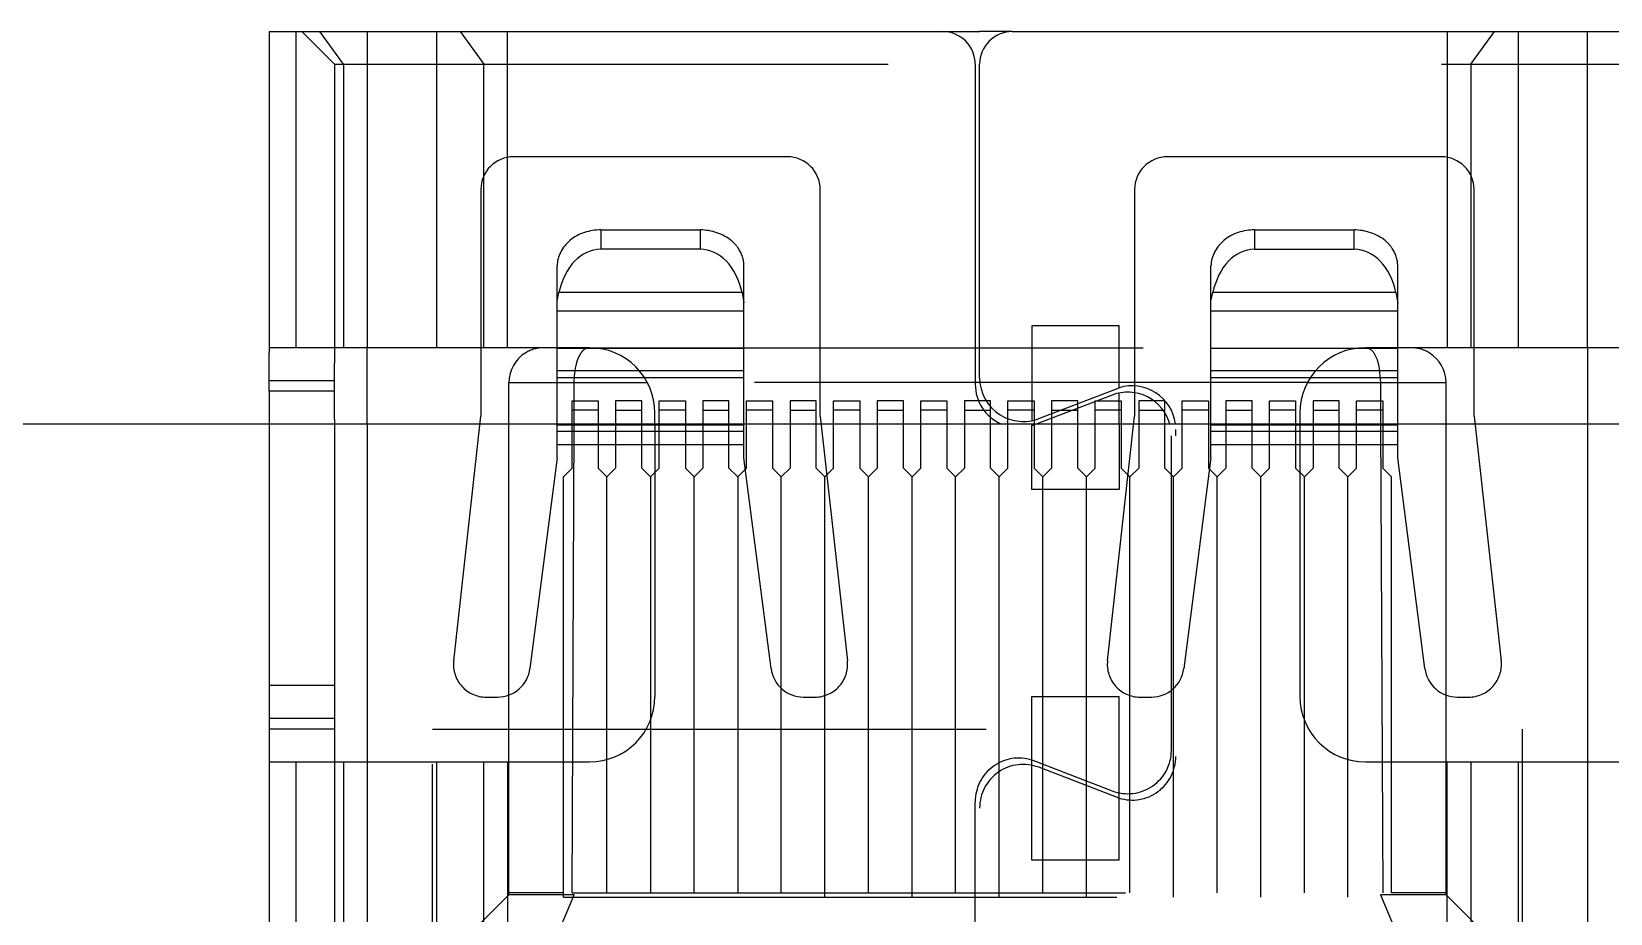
# Model space of a CAD drawing. Header units: inches. Extents: x 0 to 8.3, y 0 to 11.7.
# Drawn here: x 3.6327 to 3.9179, y 4.6876 to 4.8469 of the extents above; entities that cross this region are included whole.
import ezdxf

# ---------------------------------------------------------------- set-up
doc = ezdxf.new("R2010")
doc.units = ezdxf.units.IN
doc.header["$LTSCALE"] = 0.7622047244
doc.header["$MEASUREMENT"] = 0
doc.linetypes.add('HIDDEN', pattern=[0.2, 0.1, -0.1])
doc.layers.get('0').update_dxf_attribs({"linetype": 'CONTINUOUS'})
doc.layers.add('03__ASM_ALL_CURVES', color=7, linetype='CONTINUOUS')
doc.layers.add('DEFAULT_2', color=8, linetype='HIDDEN')

msp = doc.modelspace()

# ---------------------------------------------------------------- linework, layer by layer
at = {"color": 7, "linetype": 'CONTINUOUS'}
for p, q in [((3.6756446131, 4.8468720826), (3.8039910656, 4.8468720826)), ((3.6756446131, 4.8468720826), (3.6756446131, 4.789785464)), ((3.6805041706, 4.789785464), (3.6805041706, 4.8468720826)), ((3.7058777049, 4.8468720826), (3.7058777049, 4.789785464)), ((3.7187346829, 4.789785464), (3.7187346829, 4.8468720826)), ((3.8098965774, 4.8468720826), (3.931550125, 4.8468720826)), ((3.8884600552, 4.8468720826), (3.8884600552, 4.789785464)), ((3.9013170332, 4.789785464), (3.9013170332, 4.8468720826)), ((3.803203664, 4.8409665708), (3.803203664, 4.7831874859)), ((3.8039910656, 4.7843334502), (3.8039910656, 4.8409665708)), ((3.829187916, 4.7937224763), (3.8134398845, 4.7937224763)), ((3.8134398845, 4.7937224763), (3.8134398845, 4.7766185179)), ((3.829187916, 4.7825365156), (3.829187916, 4.7937224763)), ((3.7335186289, 4.789785464), (3.6756446131, 4.789785464)), ((3.6756446131, 4.7819114483), (3.6756446131, 4.7889094171)), ((3.6933611486, 4.7760059409), (3.6933611486, 4.789785464)), ((3.7138898325, 4.789785464), (3.7138898325, 4.7774119717)), ((3.931550125, 4.789785464), (3.8736761092, 4.789785464)), ((3.8933049056, 4.7774119717), (3.8933049056, 4.789785464)), ((3.9138335895, 4.789785464), (3.9138335895, 4.7760059365)), ((3.6874556368, 4.7768819834), (3.6874556368, 4.7869742005)), ((3.8761078842, 4.7865192562), (3.8764320147, 4.7834862559)), ((3.6756446131, 4.7838799522), (3.6874556368, 4.7838799522)), ((3.7189516998, 4.7834862559), (3.7438460168, 4.7834862559)), ((3.7189516998, 4.7760059409), (3.7189516998, 4.7834862559)), ((3.7307554296, 4.7760058948), (3.7307627234, 4.7834862559)), ((3.8633480368, 4.7834862559), (3.8882430383, 4.7834862559)), ((3.8764320147, 4.7834862559), (3.8764393085, 4.7760058948)), ((3.8882430383, 4.7760059409), (3.8882430383, 4.7834862559)), ((3.6874556368, 4.7819114483), (3.6756446131, 4.7819114483)), ((3.7429674478, 4.7802080451), (3.7382430383, 4.7802080451)), ((3.7382430383, 4.7802080451), (3.7382430383, 4.7760059409)), ((3.7429674478, 4.7760059409), (3.7429674478, 4.7802080451)), ((3.8146886007, 4.7769830855), (3.829187916, 4.7825527544)), ((3.8279391997, 4.7812295837), (3.8149709527, 4.776248049)), ((3.829187916, 4.7760059409), (3.829187916, 4.7815941473)), ((3.8689516998, 4.7802080451), (3.8642272903, 4.7802080451)), ((3.8642272903, 4.7802080451), (3.8642272903, 4.7760059409)), ((3.8689516998, 4.7760059409), (3.8689516998, 4.7802080451)), ((3.7382430383, 4.7784919431), (3.7429674478, 4.7784919431)), ((3.7453296525, 4.7760059409), (3.7453296525, 4.7779744404)), ((3.8618650856, 4.7779744404), (3.8618650856, 4.7760059409)), ((3.8642272903, 4.7784919431), (3.8689516998, 4.7784919431)), ((2.898085558, 4.7760059409), (6.0083217785, 4.7760059409))]:
    msp.add_line(p, q, dxfattribs=at)
for centre, radius, start, end in [((3.7972981522, 4.8409665708), 0.0059055118, 2e-10, 90.0000000089), ((3.8098965774, 4.8409665708), 0.0059055118, 90, 180), ((3.7252509124, 4.7834862559), 0.0062992126, 121.191446504, 180), ((3.7335186289, 4.7779744404), 0.0118110236, 0.0030127216, 90), ((3.8736761092, 4.7779744404), 0.0118110236, 90, 180), ((3.8819438257, 4.7834862559), 0.0062992126, 0, 58.782385937), ((3.8110776797, 4.7831874859), 0.0078740157, 180.0024469574, 245.791069351), ((3.8118650813, 4.7843334502), 0.0078740157, 180.0000000001, 238.2878431854), ((3.8307627191, 4.773879219), 0.0078740157, 15.6698416893, 111.0134421866), ((3.8315501207, 4.7750251834), 0.0078740157, 7.1551282325, 107.4576031237)]:
    msp.add_arc(centre, radius, start, end, dxfattribs=at)
msp.add_open_spline([(3.7307627234, 4.7834862559), (3.7307627234, 4.7840293051), (3.7308743107, 4.7858689265), (3.7312818429, 4.7877926054), (3.7320279581, 4.7888732306)], degree=3, knots=[0, 0, 0, 0, 0.2925552403, 1, 1, 1, 1], dxfattribs=at)
at = {"layer": '03__ASM_ALL_CURVES', "color": 8, "linetype": 'HIDDEN'}
msp.add_line((2.898085558, 4.7760059409), (6.0083217785, 4.7760059409), dxfattribs=at)
at = {"layer": 'DEFAULT_2', "color": 8, "linetype": 'HIDDEN'}
for p, q in [((3.6874556368, 4.8409665708), (3.681550125, 4.8468720826)), ((3.6890754893, 4.8409665708), (3.6847898299, 4.8468720826)), ((3.6933611486, 4.8468720826), (3.6933611486, 4.789785464)), ((3.7101633641, 4.8468720826), (3.7144490235, 4.8409665708)), ((3.8098965774, 4.8468720826), (3.8039910656, 4.8468720826)), ((3.8927457145, 4.8409665708), (3.8970313739, 4.8468720826)), ((3.9138335895, 4.789785464), (3.9138335895, 4.8468720826)), ((3.6874556368, 4.8409665708), (3.9197391013, 4.8409665708)), ((3.6874556368, 4.8409665708), (3.6874556368, 4.7869742005)), ((3.6890754893, 4.8409665708), (3.6890754893, 4.789785464)), ((3.7144490236, 4.789785464), (3.7144490236, 4.8409665708)), ((3.8927457145, 4.8409665708), (3.8927457145, 4.789785464)), ((3.7692891576, 4.8242658255), (3.7197953443, 4.8242658255)), ((3.8873993938, 4.8242658255), (3.8379055805, 4.8242658255)), ((3.7138898325, 4.8183603137), (3.7138898325, 4.789785464)), ((3.7751946694, 4.7774119717), (3.7751946694, 4.8183603137)), ((3.8320000687, 4.8183603137), (3.8320000687, 4.7774119717)), ((3.8933049056, 4.789785464), (3.8933049056, 4.8183603137)), ((3.7355433759, 4.8110487366), (3.7535411262, 4.8110487366)), ((3.7355433759, 4.8110487366), (3.7355433759, 4.8075531371)), ((3.7535411262, 4.8075531371), (3.7535411262, 4.8110487366)), ((3.8536536122, 4.8110487366), (3.8716513625, 4.8110487366)), ((3.8536536122, 4.8110487366), (3.8536536122, 4.8075531371)), ((3.8716513625, 4.8075531371), (3.8716513625, 4.8110487366)), ((3.7535411262, 4.8075531371), (3.7355433759, 4.8075531371)), ((3.8536536122, 4.8075531371), (3.8716513625, 4.8075531371)), ((3.7276693602, 4.7698755446), (3.7276693602, 4.804552044)), ((3.761415142, 4.7698755423), (3.761415142, 4.804552044)), ((3.8457795964, 4.7698755446), (3.8457795964, 4.804552044)), ((3.8795253782, 4.7698755423), (3.8795253782, 4.804552044)), ((3.7276693602, 4.7978786268), (3.7276785774, 4.7981926072)), ((3.727678566, 4.7981926076), (3.7279975897, 4.7997348247)), ((3.7610869124, 4.7997348247), (3.7279975897, 4.7997348247)), ((3.7610869124, 4.7997348247), (3.761415142, 4.7978786268)), ((3.8457795964, 4.7978786268), (3.8457888136, 4.7981926072)), ((3.8457888022, 4.7981926076), (3.846107826, 4.7997348247)), ((3.8791971487, 4.7997348247), (3.846107826, 4.7997348247)), ((3.8791971487, 4.7997348247), (3.8795253782, 4.7978786268)), ((3.761415142, 4.7963847865), (3.7276693602, 4.7963847865)), ((3.8795253782, 4.7963847865), (3.8457795964, 4.7963847865)), ((3.6756446131, 4.789785464), (3.6756446131, 4.7889094171)), ((3.7276693602, 4.7897113693), (3.761415142, 4.7897113693)), ((3.7335186289, 4.789785464), (3.8736761092, 4.789785464)), ((3.8457795964, 4.7897113693), (3.8795253782, 4.7897113693)), ((3.761415142, 4.7856067553), (3.7276693602, 4.7856067553)), ((3.7276693602, 4.7843997579), (3.761415142, 4.7843997579)), ((3.8633480368, 4.7834862559), (3.7438460168, 4.7834862559)), ((3.8795253782, 4.7856067553), (3.8457795964, 4.7856067553)), ((3.8457795964, 4.7843997579), (3.8795253782, 4.7843997579)), ((3.6756446131, 4.7819114483), (3.6756446131, 4.5515964921)), ((3.7303690226, 4.7802080451), (3.735093432, 4.7802080451)), ((3.7303690226, 4.7680477057), (3.7303690226, 4.7802080451)), ((3.735093432, 4.7802080451), (3.735093432, 4.7680477057)), ((3.7461170541, 4.7802080451), (3.7508414635, 4.7802080451)), ((3.7461170541, 4.7680477057), (3.7461170541, 4.7802080451)), ((3.7508414635, 4.7802080451), (3.7508414635, 4.7680477057)), ((3.7587154793, 4.7802080451), (3.7539910698, 4.7802080451)), ((3.7539910698, 4.7802080451), (3.7539910698, 4.7680477057)), ((3.7587154793, 4.7680477057), (3.7587154793, 4.7802080451)), ((3.7618650856, 4.7802080451), (3.766589495, 4.7802080451)), ((3.7618650856, 4.7680477057), (3.7618650856, 4.7802080451)), ((3.766589495, 4.7802080451), (3.766589495, 4.7680477057)), ((3.7744635108, 4.7802080451), (3.7697391013, 4.7802080451)), ((3.7697391013, 4.7802080451), (3.7697391013, 4.7680477057)), ((3.7744635108, 4.7680477057), (3.7744635108, 4.7802080451)), ((3.7776131171, 4.7802080451), (3.7823375265, 4.7802080451)), ((3.7776131171, 4.7680477057), (3.7776131171, 4.7802080451)), ((3.7823375265, 4.7802080451), (3.7823375265, 4.7680477057)), ((3.7902115423, 4.7802080451), (3.7854871328, 4.7802080451)), ((3.7854871328, 4.7802080451), (3.7854871328, 4.7680477057)), ((3.7902115423, 4.7680477057), (3.7902115423, 4.7802080451)), ((3.7933611486, 4.7802080451), (3.798085558, 4.7802080451)), ((3.7933611486, 4.7680477057), (3.7933611486, 4.7802080451)), ((3.798085558, 4.7802080451), (3.798085558, 4.7680477057)), ((3.8059595738, 4.7802080451), (3.8012351643, 4.7802080451)), ((3.8012351643, 4.7802080451), (3.8012351643, 4.7680477057)), ((3.8059595738, 4.7680477057), (3.8059595738, 4.7802080451)), ((3.8091091801, 4.7802080451), (3.8138335895, 4.7802080451)), ((3.8091091801, 4.7680477057), (3.8091091801, 4.7802080451)), ((3.8138335895, 4.7802080451), (3.8138335895, 4.7680477057)), ((3.8217076053, 4.7802080451), (3.8169831958, 4.7802080451)), ((3.8169831958, 4.7802080451), (3.8169831958, 4.7680477057)), ((3.8217076053, 4.7680477057), (3.8217076053, 4.7802080451)), ((3.8248572116, 4.7802080451), (3.829581621, 4.7802080451)), ((3.8248572116, 4.7680477057), (3.8248572116, 4.7802080451)), ((3.829581621, 4.7802080451), (3.829581621, 4.7680477057)), ((3.8374556368, 4.7802080451), (3.8327312273, 4.7802080451)), ((3.8327312273, 4.7802080451), (3.8327312273, 4.7680477057)), ((3.8374556368, 4.7680477057), (3.8374556368, 4.7802080451)), ((3.8406052431, 4.7802080451), (3.8453296525, 4.7802080451)), ((3.8406052431, 4.7680477057), (3.8406052431, 4.7802080451)), ((3.8453296525, 4.7802080451), (3.8453296525, 4.7680477057)), ((3.8532036683, 4.7802080451), (3.8484792588, 4.7802080451)), ((3.8484792588, 4.7802080451), (3.8484792588, 4.7680477057)), ((3.8532036683, 4.7680477057), (3.8532036683, 4.7802080451)), ((3.8563532746, 4.7802080451), (3.861077684, 4.7802080451)), ((3.8563532746, 4.7680477057), (3.8563532746, 4.7802080451)), ((3.861077684, 4.7802080451), (3.861077684, 4.7680477057)), ((3.8721013061, 4.7802080451), (3.8768257155, 4.7802080451)), ((3.8721013061, 4.7680477057), (3.8721013061, 4.7802080451)), ((3.8768257155, 4.7802080451), (3.8768257155, 4.7680477057)), ((3.7089820512, 4.7332419397), (3.7138898325, 4.7774119717)), ((3.735093432, 4.7784919431), (3.7303690226, 4.7784919431)), ((3.7508414635, 4.7784919431), (3.7461170541, 4.7784919431)), ((3.7539910698, 4.7784919431), (3.7587154793, 4.7784919431)), ((3.766589495, 4.7784919431), (3.7618650856, 4.7784919431)), ((3.7697391013, 4.7784919431), (3.7744635108, 4.7784919431)), ((3.7751946694, 4.7774119717), (3.7801024507, 4.7332419397)), ((3.7823375265, 4.7784919431), (3.7776131171, 4.7784919431)), ((3.7854871328, 4.7784919431), (3.7902115423, 4.7784919431)), ((3.798085558, 4.7784919431), (3.7933611486, 4.7784919431)), ((3.8012351643, 4.7784919431), (3.8059595738, 4.7784919431)), ((3.8138335895, 4.7784919431), (3.8091091801, 4.7784919431)), ((3.8169831958, 4.7784919431), (3.8217076053, 4.7784919431)), ((3.829581621, 4.7784919431), (3.8248572116, 4.7784919431)), ((3.8270922874, 4.7332419397), (3.8320000687, 4.7774119717)), ((3.8327312273, 4.7784919431), (3.8374556368, 4.7784919431)), ((3.8453296525, 4.7784919431), (3.8406052431, 4.7784919431)), ((3.8484792588, 4.7784919431), (3.8532036683, 4.7784919431)), ((3.861077684, 4.7784919431), (3.8563532746, 4.7784919431)), ((3.8768257155, 4.7784919431), (3.8721013061, 4.7784919431)), ((3.8933049056, 4.7774119717), (3.8982126869, 4.7332419397)), ((3.6874556368, 4.7768819834), (3.6874556368, 4.5575020039)), ((3.6933611486, 4.7760059409), (3.6933611486, 4.5515964921)), ((3.7189516998, 4.6909665708), (3.7189516998, 4.7760059409)), ((3.7276693602, 4.7758617164), (3.761415142, 4.7758617164)), ((3.761415142, 4.7746547191), (3.7276693602, 4.7746547191)), ((3.7303728479, 4.6913602716), (3.7307554296, 4.7760058948)), ((3.7382430383, 4.7760059409), (3.7382430383, 4.7680477057)), ((3.7429674478, 4.7680477057), (3.7429674478, 4.7760059409)), ((3.7453296525, 4.7760059409), (3.7453296525, 4.726793338)), ((3.8149709527, 4.776248049), (3.8134398845, 4.7756599148)), ((3.8134398845, 4.7641949173), (3.8134398845, 4.7760059409)), ((3.829187916, 4.7760059409), (3.829187916, 4.7641949173)), ((3.8394241364, 4.773879219), (3.8394241364, 4.7750251834)), ((3.8457795964, 4.7758617164), (3.8795253782, 4.7758617164)), ((3.8795253782, 4.7746547191), (3.8457795964, 4.7746547191)), ((3.8618650856, 4.7760059409), (3.8618650856, 4.726793338)), ((3.8642272903, 4.7760059409), (3.8642272903, 4.7680477057)), ((3.8689516998, 4.7680477057), (3.8689516998, 4.7760059409)), ((3.8764393085, 4.7760058948), (3.8768218902, 4.6913602716)), ((3.8882430383, 4.6909665708), (3.8882430383, 4.7760059409)), ((3.9138335895, 4.7760059365), (3.9138335895, 4.5515964921)), ((3.761415142, 4.7722184596), (3.7276693602, 4.7722184596)), ((3.8386367349, 4.7171090408), (3.8386367349, 4.773879219)), ((3.8795253782, 4.7722184596), (3.8457795964, 4.7722184596)), ((3.7276693602, 4.7698755446), (3.722769167, 4.7318352946)), ((3.7663153349, 4.7318352946), (3.761415142, 4.7698755423)), ((3.8457795964, 4.7698755446), (3.8408794033, 4.7318352946)), ((3.8844255711, 4.7318352946), (3.8795253782, 4.7698755423)), ((3.7287942194, 4.7664729025), (3.7303690226, 4.7680477057)), ((3.7287942194, 4.69057287), (3.7287942194, 4.7664729025)), ((3.735093432, 4.7680477057), (3.7366682352, 4.7664729025)), ((3.7366682352, 4.7664729025), (3.7382430383, 4.7680477057)), ((3.7366682352, 4.6913602716), (3.7366682352, 4.7664729025)), ((3.7445422509, 4.7664729025), (3.7429674478, 4.7680477057)), ((3.7461170541, 4.7680477057), (3.7445422509, 4.7664729025)), ((3.7445422509, 4.7664729025), (3.7445422509, 4.6913602716)), ((3.7508414635, 4.7680477057), (3.7524162667, 4.7664729025)), ((3.7524162667, 4.7664729025), (3.7539910698, 4.7680477057)), ((3.7524162667, 4.6913602716), (3.7524162667, 4.7664729025)), ((3.7602902824, 4.7664729025), (3.7587154793, 4.7680477057)), ((3.7618650856, 4.7680477057), (3.7602902824, 4.7664729025)), ((3.7602902824, 4.7664729025), (3.7602902824, 4.6913602716)), ((3.7681642982, 4.7664729025), (3.766589495, 4.7680477057)), ((3.7697391013, 4.7680477057), (3.7681642982, 4.7664729025)), ((3.7681642982, 4.6913602716), (3.7681642982, 4.7664729025)), ((3.7744635108, 4.7680477057), (3.7760383139, 4.7664729025)), ((3.7776131171, 4.7680477057), (3.7760383139, 4.7664729025)), ((3.7760383139, 4.69057287), (3.7760383139, 4.7664729025)), ((3.7839123297, 4.7664729025), (3.7823375265, 4.7680477057)), ((3.7854871328, 4.7680477057), (3.7839123297, 4.7664729025)), ((3.7839123297, 4.6913602716), (3.7839123297, 4.7664729025)), ((3.7902115423, 4.7680477057), (3.7917863454, 4.7664729025)), ((3.7917863454, 4.7664729025), (3.7933611486, 4.7680477057)), ((3.7917863454, 4.69057287), (3.7917863454, 4.7664729025)), ((3.7996603612, 4.7664729025), (3.798085558, 4.7680477057)), ((3.7996603612, 4.7664729025), (3.8012351643, 4.7680477057)), ((3.7996603612, 4.6913602716), (3.7996603612, 4.7664729025)), ((3.8075343769, 4.7664729025), (3.8059595738, 4.7680477057)), ((3.8091091801, 4.7680477057), (3.8075343769, 4.7664729025)), ((3.8075343769, 4.69057287), (3.8075343769, 4.7664729025)), ((3.8154083927, 4.7664729025), (3.8138335895, 4.7680477057)), ((3.8169831958, 4.7680477057), (3.8154083927, 4.7664729025)), ((3.8154083927, 4.6913602716), (3.8154083927, 4.7664729025)), ((3.8232824084, 4.7664729025), (3.8217076053, 4.7680477057)), ((3.8248572116, 4.7680477057), (3.8232824084, 4.7664729025)), ((3.8232824084, 4.69057287), (3.8232824084, 4.7664729025)), ((3.829581621, 4.7680477057), (3.8311564242, 4.7664729025)), ((3.8327312273, 4.7680477057), (3.8311564242, 4.7664729025)), ((3.8311564242, 4.6913602716), (3.8311564242, 4.7664729025)), ((3.8374556368, 4.7680477057), (3.8390304399, 4.7664729025)), ((3.8406052431, 4.7680477057), (3.8390304399, 4.7664729025)), ((3.8390304399, 4.69057287), (3.8390304399, 4.7664729025)), ((3.8453296525, 4.7680477057), (3.8469044557, 4.7664729025)), ((3.8469044557, 4.7664729025), (3.8484792588, 4.7680477057)), ((3.8469044557, 4.6913602716), (3.8469044557, 4.7664729025)), ((3.8532036683, 4.7680477057), (3.8547784714, 4.7664729025)), ((3.8563532746, 4.7680477057), (3.8547784714, 4.7664729025)), ((3.8547784714, 4.69057287), (3.8547784714, 4.7664729025)), ((3.861077684, 4.7680477057), (3.8626524872, 4.7664729025)), ((3.8626524872, 4.7664729025), (3.8642272903, 4.7680477057)), ((3.8626524872, 4.6913602716), (3.8626524872, 4.7664729025)), ((3.8705265029, 4.7664729025), (3.8689516998, 4.7680477057)), ((3.8705265029, 4.7664729025), (3.8721013061, 4.7680477057)), ((3.8705265029, 4.69057287), (3.8705265029, 4.7664729025)), ((3.8784005187, 4.7664729025), (3.8768257155, 4.7680477057)), ((3.8784005187, 4.6913602716), (3.8784005187, 4.7664729025)), ((3.829187916, 4.7641949173), (3.8134398845, 4.7641949173)), ((3.6874556368, 4.728761842), (3.6756446131, 4.728761842)), ((3.7148514433, 4.7266842732), (3.7169120505, 4.7266842732)), ((3.7721724514, 4.7266842732), (3.7742330586, 4.7266842732)), ((3.8134398845, 4.7267933425), (3.829187916, 4.7267933425)), ((3.8134398845, 4.6972657834), (3.8134398845, 4.7267933425)), ((3.829187916, 4.6972657834), (3.829187916, 4.7267933425)), ((3.8329616795, 4.7266842732), (3.8350222867, 4.7266842732)), ((3.8902826876, 4.7266842732), (3.8923432948, 4.7266842732)), ((3.6756446131, 4.7228563302), (3.6874556368, 4.7228563302)), ((3.6874556368, 4.7208878262), (3.6756446131, 4.7208878262)), ((3.7051721722, 4.7208878307), (3.9020225659, 4.7208878307)), ((3.7051721722, 4.6145886181), (3.7051721722, 4.7208878307)), ((3.9020225659, 4.7208878307), (3.9020225659, 4.6145886181)), ((3.6756446131, 4.7149823144), (3.7335186289, 4.7149823144)), ((3.6805041706, 4.6569114527), (3.6805041706, 4.7149823144)), ((3.6890754893, 4.7149823144), (3.6890754893, 4.6569114527)), ((3.7058777049, 4.7149823144), (3.7058777049, 4.6569114527)), ((3.7144490236, 4.6569114527), (3.7144490236, 4.7149823144)), ((3.7187346829, 4.7149823144), (3.7187346829, 4.6569114527)), ((3.8134398845, 4.715328345), (3.8279391997, 4.709758676)), ((3.8736761092, 4.7149823144), (3.931550125, 4.7149823144)), ((3.8884600552, 4.6569114527), (3.8884600552, 4.7149823144)), ((3.8927457145, 4.7149823144), (3.8927457145, 4.6569114527)), ((3.9013170332, 4.6569114527), (3.9013170332, 4.7149823144)), ((3.829187916, 4.7084355054), (3.8146886007, 4.7140051743)), ((3.803203664, 4.6628169645), (3.803203664, 4.7078007739)), ((3.829187916, 4.6972657834), (3.8134398845, 4.6972657834)), ((3.7189516998, 4.6909665708), (3.7114713848, 4.6834862559)), ((3.7287942194, 4.6913602716), (3.7189516998, 4.6913602716)), ((3.7307627234, 4.6909665708), (3.7189516998, 4.6909665708)), ((3.7276428625, 4.6834862559), (3.7307627234, 4.6909665708)), ((3.7287942194, 4.69057287), (3.8784005187, 4.69057287)), ((3.7303728479, 4.6913602716), (3.8768218902, 4.6913602716)), ((3.8882430383, 4.6909665708), (3.8764320147, 4.6909665708)), ((3.8764320147, 4.6909665708), (3.8795518756, 4.6834862559)), ((3.8882430383, 4.6913602716), (3.8784005187, 4.6913602716)), ((3.8957233533, 4.6834862559), (3.8882430383, 4.6909665708))]:
    msp.add_line(p, q, dxfattribs=at)
for centre, radius, start, end in [((3.7197953443, 4.8183603137), 0.0059055118, 90, 180), ((3.7692891576, 4.8183603137), 0.0059055118, 0, 90), ((3.8379055805, 4.8183603137), 0.0059055118, 90, 180), ((3.8873993938, 4.8183603137), 0.0059055118, 0, 90), ((3.7252509124, 4.7834862559), 0.0062992126, 90, 121.191446504), ((3.8819438257, 4.7834862559), 0.0062992126, 58.782385937, 90), ((3.8118650813, 4.7843334502), 0.0078740157, 238.2878431854, 291.0134422034), ((3.7148514433, 4.732589785), 0.0059055118, 173.6598082538, 270), ((3.7169120505, 4.732589785), 0.0059055118, 270, 352.659808256), ((3.7721724514, 4.732589785), 0.0059055118, 187.3401917448, 270), ((3.7742330586, 4.732589785), 0.0059055118, 270, 6.3401917462), ((3.8329616795, 4.732589785), 0.0059055118, 173.6598082537, 270), ((3.8350222867, 4.732589785), 0.0059055118, 270, 352.659808256), ((3.8902826876, 4.732589785), 0.0059055118, 187.3401917448, 270), ((3.8923432948, 4.732589785), 0.0059055118, 270, 6.3401917462), ((3.7335186289, 4.726793338), 0.0118110236, 270, 360), ((3.8736761092, 4.726793338), 0.0118110236, 180, 270), ((3.8110776797, 4.7078007739), 0.0078740157, 72.542396876, 180), ((3.8307627191, 4.7171090408), 0.0078740157, 248.9865578131, 360), ((3.8315501207, 4.7159630764), 0.0078740157, 252.5423968763, 360), ((3.8118650813, 4.7066548095), 0.0078740157, 68.9865578102, 180)]:
    msp.add_arc(centre, radius, start, end, dxfattribs=at)
for centre, major_axis, start_param, end_param in [((3.7355433759, 4.7966074997), (-0, 0.0109456374), 0, 1.2810446254), ((3.7535411262, 4.7966074997), (-0, 0.0109456374), -1.2810446254, -0), ((3.8536536122, 4.7966074997), (0, 0.0109456374), 0, 1.2810446254), ((3.8716513625, 4.7966074997), (-0, 0.0109456374), -1.2810446254, -0)]:
    msp.add_ellipse(centre, major_axis=major_axis, ratio=0.7193748057, start_param=start_param, end_param=end_param, dxfattribs=at)
for points, knots in [([(3.7355433759, 4.8110487366), (3.7335833656, 4.8110487366), (3.7297208629, 4.8099661149), (3.7276693602, 4.8062670136), (3.7276693602, 4.804552044)], [0, 0, 0, 0, 0.5333390681, 1, 1, 1, 1]), ([(3.7604179266, 4.8077163905), (3.7600726805, 4.8082297547), (3.758296645, 4.8101762207), (3.7555285138, 4.8110487366), (3.7535411262, 4.8110487366)], [0, 0, 0, 0, 0.2373933828, 1, 1, 1, 1]), ([(3.8536536122, 4.8110487366), (3.8516936018, 4.8110487366), (3.8478310991, 4.8099661149), (3.8457795964, 4.8062670136), (3.8457795964, 4.804552044)], [0, 0, 0, 0, 0.5333390681, 1, 1, 1, 1]), ([(3.8785281629, 4.8077163905), (3.8781829167, 4.8082297547), (3.8764068812, 4.8101762207), (3.8736387501, 4.8110487366), (3.8716513625, 4.8110487366)], [0, 0, 0, 0, 0.2373933828, 1, 1, 1, 1]), ([(3.7320279581, 4.7888732306), (3.732124649, 4.7890132715), (3.7324626061, 4.789447165), (3.7330029739, 4.7897854685), (3.7333899747, 4.7897854685)], [0, 0, 0, 0, 0.3054282613, 1, 1, 1, 1]), ([(3.8738047634, 4.7897854685), (3.8740413642, 4.7897854685), (3.874756775, 4.7895170999), (3.8755944439, 4.7883067626), (3.8759551497, 4.7871911407), (3.8761078842, 4.7865192562)], [0, 0, 0, 0, 0.1680991428, 0.5104637661, 1, 1, 1, 1])]:
    msp.add_open_spline(points, degree=3, knots=knots, dxfattribs=at)
for points in [[(3.761415142, 4.804552044), (3.761415142, 4.8056579638), (3.7610350924, 4.8067986951), (3.7604179266, 4.8077163905)], [(3.8795253782, 4.804552044), (3.8795253782, 4.8056579638), (3.8791453286, 4.8067986951), (3.8785281629, 4.8077163905)]]:
    msp.add_open_spline(points, degree=3, dxfattribs=at)

doc.saveas('drawing.dxf')
